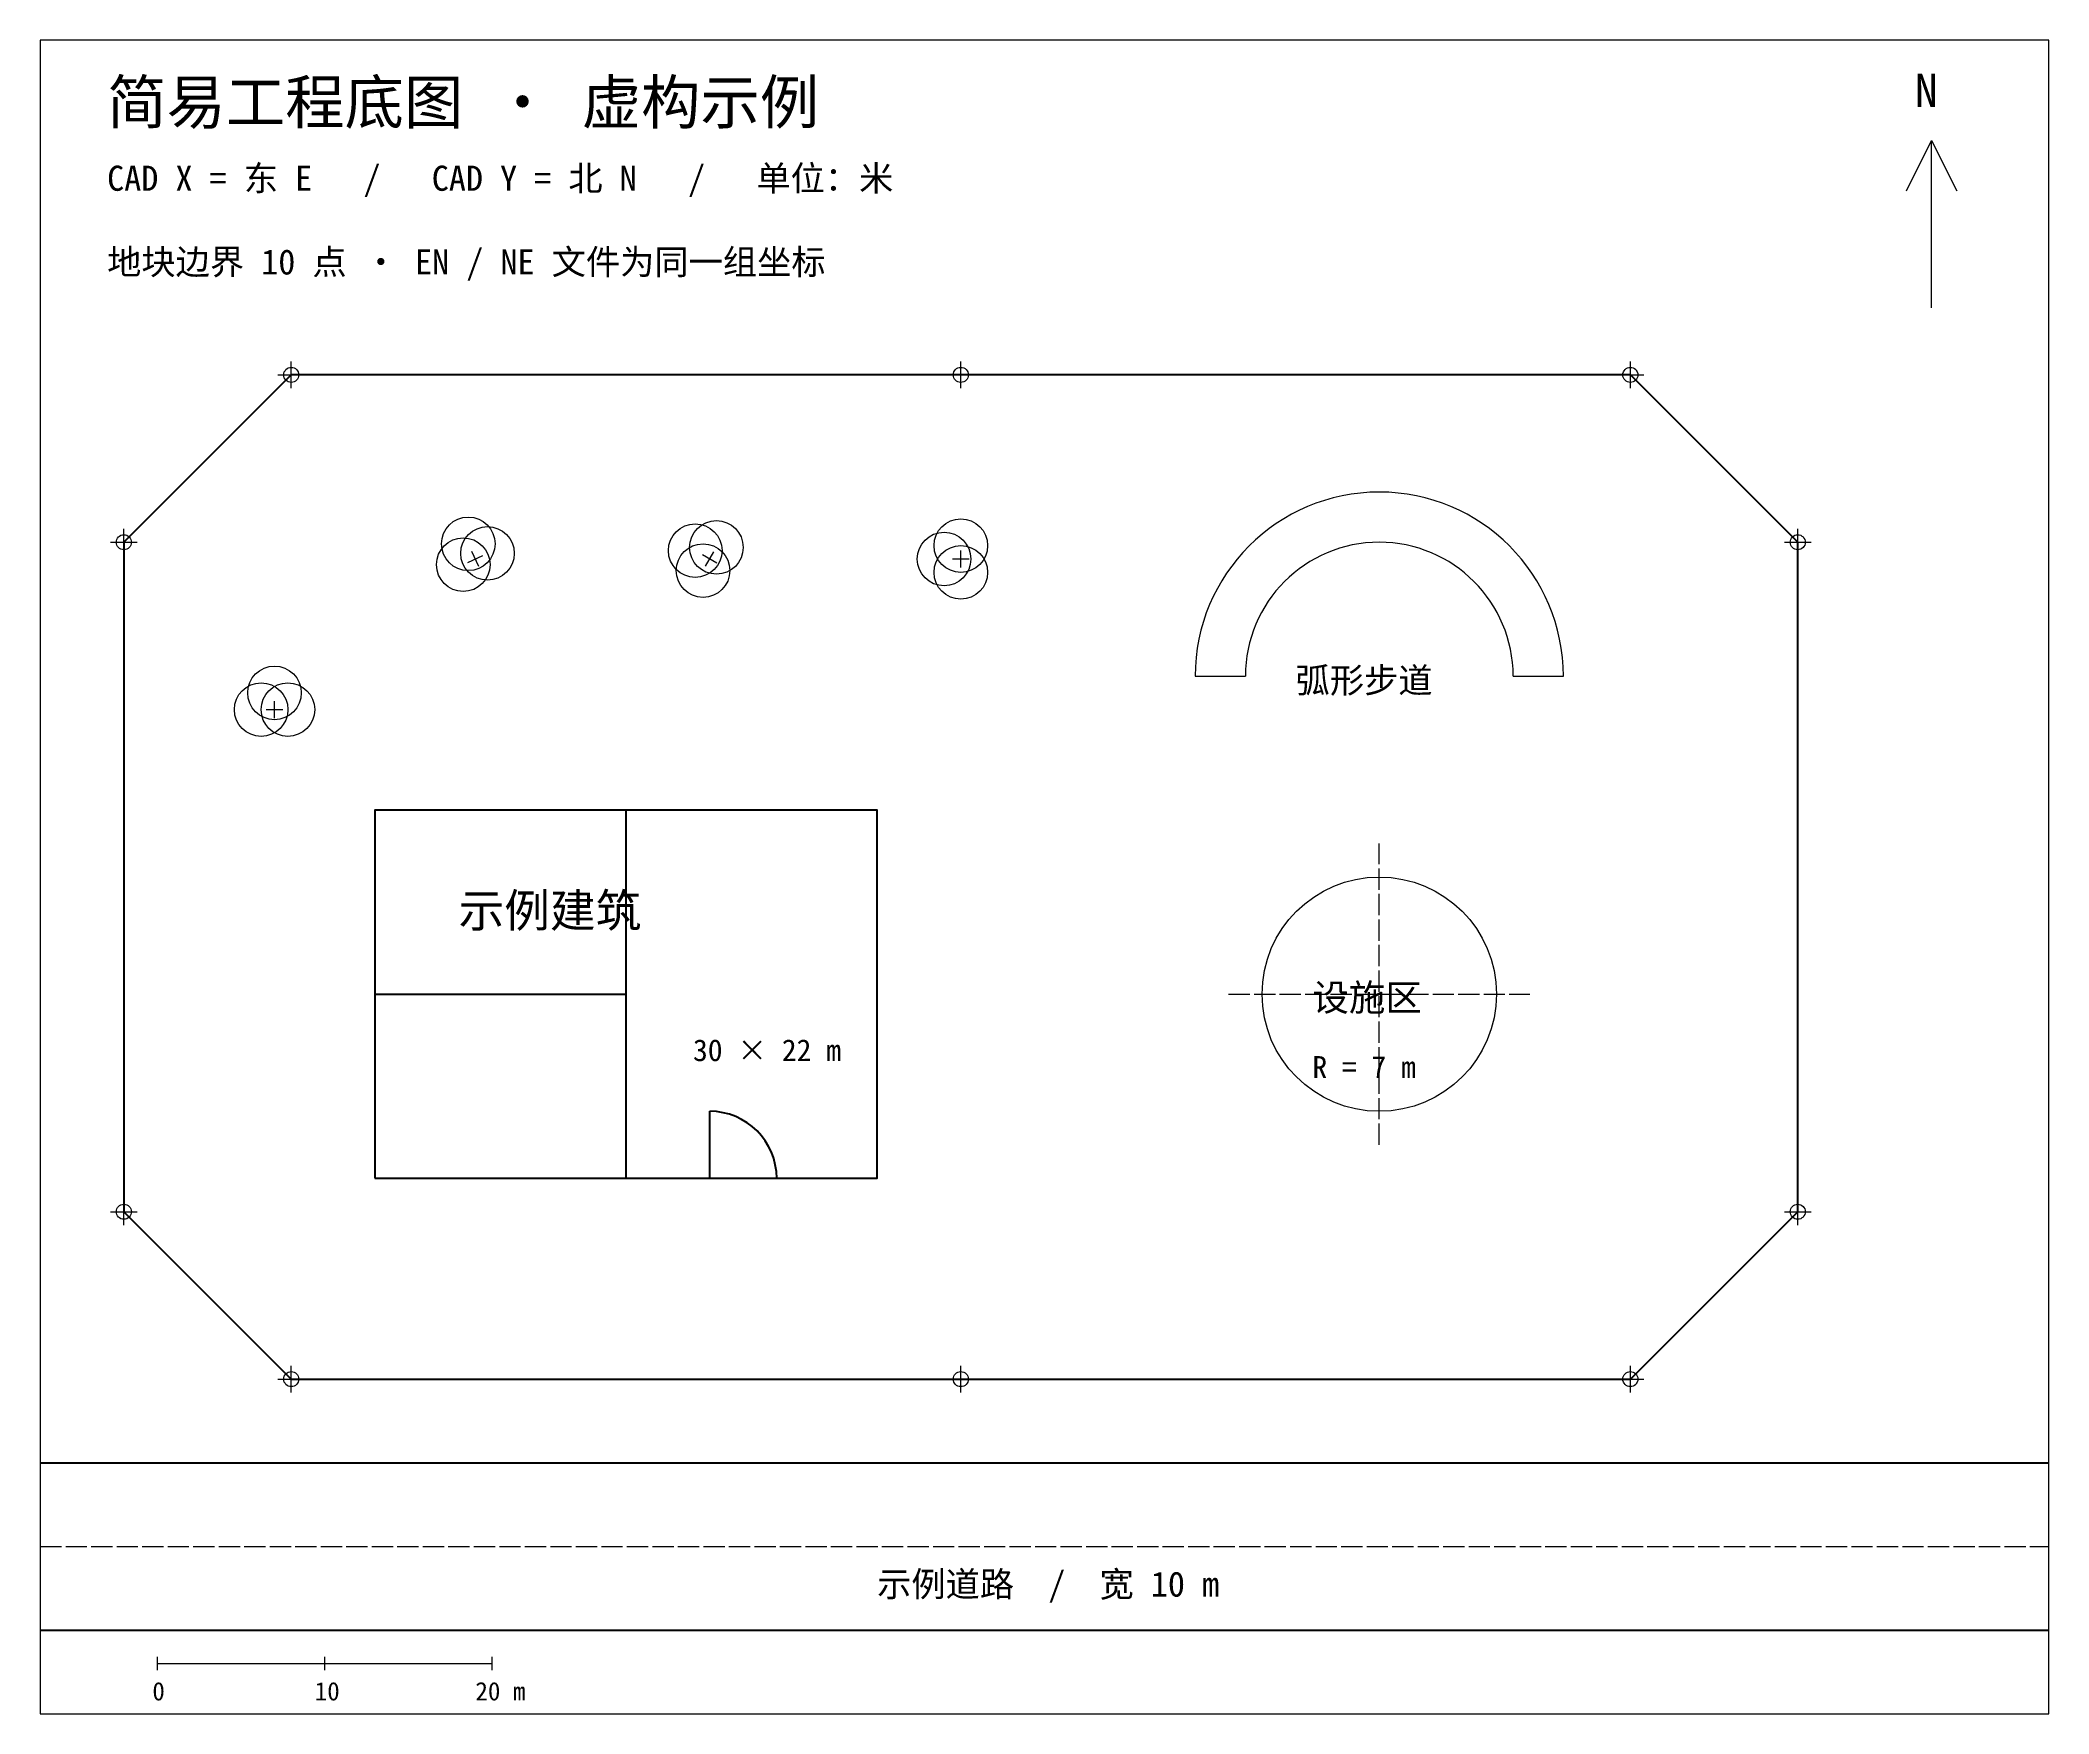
# Model space of a CAD drawing. Header units: metres. Extents: x 5000 to 5120, y 10000 to 10100.
import ezdxf

# ---------------------------------------------------------------- set-up
doc = ezdxf.new("R2010")
doc.units = ezdxf.units.M
doc.linetypes.add('DASHED', pattern=[1.524, 1.27, -0.254])
for name, color, linetype, lineweight in [('BASE_AXIS', 8, 'DASHED', 13), ('BASE_BOUNDARY', 252, 'Continuous', 25), ('BASE_BUILDING', 4, 'Continuous', 25), ('BASE_FRAME', 8, 'Continuous', 13), ('BASE_LANDSCAPE', 3, 'Continuous', 13), ('BASE_ROAD', 253, 'Continuous', 25), ('BASE_SERVICE', 4, 'Continuous', 18), ('BASE_SURVEY', 2, 'Continuous', 18), ('BASE_TEXT', 7, 'Continuous', 13)]:
    doc.layers.add(name, color=color, linetype=linetype, lineweight=lineweight)
doc.styles.add('CN', font='simhei.ttf')

# ---------------------------------------------------------------- blocks, each defined once
blk = doc.blocks.new('BASE_POINT_MARK')
for p, q in [((-0.8, 0), (0.8, 0)), ((0, -0.8), (0, 0.8))]:
    blk.add_line(p, q)
blk.add_circle((0, 0), 0.45)
blk = doc.blocks.new('BASE_TREE')
for p, q in [((-0.5, 0), (0.5, 0)), ((0, -0.5), (0, 0.5))]:
    blk.add_line(p, q)
for centre in [(0, 1), (-0.8, 0), (0.8, 0)]:
    blk.add_circle(centre, 1.6)

msp = doc.modelspace()

# ---------------------------------------------------------------- linework, layer by layer
at = {"layer": 'BASE_AXIS'}
for p, q in [((5080, 10034), (5080, 10052)), ((5071, 10043), (5089, 10043)), ((5000, 10010), (5120, 10010))]:
    msp.add_line(p, q, dxfattribs=at)
at = {"layer": 'BASE_BOUNDARY'}
msp.add_lwpolyline([(5015, 10020), (5055, 10020), (5095, 10020), (5105, 10030), (5105, 10070), (5095, 10080), (5055, 10080), (5015, 10080), (5005, 10070), (5005, 10030)], close=True, dxfattribs=at)
at = {"layer": 'BASE_BUILDING'}
for p, q in [((5035, 10032), (5035, 10054)), ((5020, 10043), (5035, 10043)), ((5040, 10032), (5040, 10036))]:
    msp.add_line(p, q, dxfattribs=at)
msp.add_lwpolyline([(5020, 10032), (5050, 10032), (5050, 10054), (5020, 10054)], close=True, dxfattribs=at)
msp.add_arc((5040, 10032), 4, 0, 90, dxfattribs=at)
at = {"layer": 'BASE_FRAME'}
msp.add_lwpolyline([(5000, 10000), (5120, 10000), (5120, 10100), (5000, 10100)], close=True, dxfattribs=at)
at = {"layer": 'BASE_LANDSCAPE'}
for p, q in [((5069, 10062), (5072, 10062)), ((5088, 10062), (5091, 10062))]:
    msp.add_line(p, q, dxfattribs=at)
for radius in [11, 8]:
    msp.add_arc((5080, 10062), radius, 0, 180, dxfattribs=at)
at = {"layer": 'BASE_ROAD'}
for p, q in [((5000, 10015), (5120, 10015)), ((5000, 10005), (5120, 10005))]:
    msp.add_line(p, q, dxfattribs=at)
at = {"layer": 'BASE_SERVICE'}
msp.add_circle((5080, 10043), 7, dxfattribs=at)
at = {"layer": 'BASE_TEXT'}
for p, q in [((5113, 10084), (5113, 10094)), ((5007, 10002.6), (5007, 10003.4)), ((5017, 10002.6), (5017, 10003.4)), ((5027, 10002.6), (5027, 10003.4)), ((5007, 10003), (5027, 10003))]:
    msp.add_line(p, q, dxfattribs=at)
msp.add_lwpolyline([(5111.5, 10091), (5113, 10094), (5114.5, 10091)], dxfattribs=at)

# ---------------------------------------------------------------- block references
at = {"layer": 'BASE_LANDSCAPE'}
for p, rotation in [((5026, 10069), 25), ((5040, 10069), 60), ((5055, 10069), 90)]:
    msp.add_blockref('BASE_TREE', p, dxfattribs=dict(at, rotation=rotation))
msp.add_blockref('BASE_TREE', (5014, 10060), dxfattribs=at)
at = {"layer": 'BASE_SURVEY'}
for p in [(5015, 10080), (5055, 10080), (5095, 10080), (5005, 10070), (5105, 10070), (5005, 10030), (5105, 10030), (5015, 10020), (5055, 10020), (5095, 10020)]:
    msp.add_blockref('BASE_POINT_MARK', p, dxfattribs=at)

# ---------------------------------------------------------------- texts
at = {"layer": 'BASE_TEXT', "style": 'CN'}
for s, height, p in [('N', 2, (5112, 10096)), ('简易工程底图 · 虚构示例', 2.6, (5004, 10095)), ('CAD X = 东 E   /   CAD Y = 北 N   /   单位：米', 1.5, (5004, 10091)), ('地块边界 10 点 · EN / NE 文件为同一组坐标', 1.5, (5004, 10086)), ('弧形步道', 1.5, (5075, 10061)), ('示例建筑', 2, (5025, 10047)), ('设施区', 1.6, (5076, 10042)), ('30 × 22 m', 1.3, (5039, 10039)), ('R = 7 m', 1.3, (5076, 10038)), ('示例道路  /  宽 10 m', 1.5, (5050, 10007)), ('0', 1.1, (5006.7, 10000.8)), ('10', 1.1, (5016.4, 10000.8)), ('20 m', 1.1, (5026, 10000.8))]:
    msp.add_text(s, height=height, dxfattribs=at).set_placement(p)

doc.saveas('drawing.dxf')
